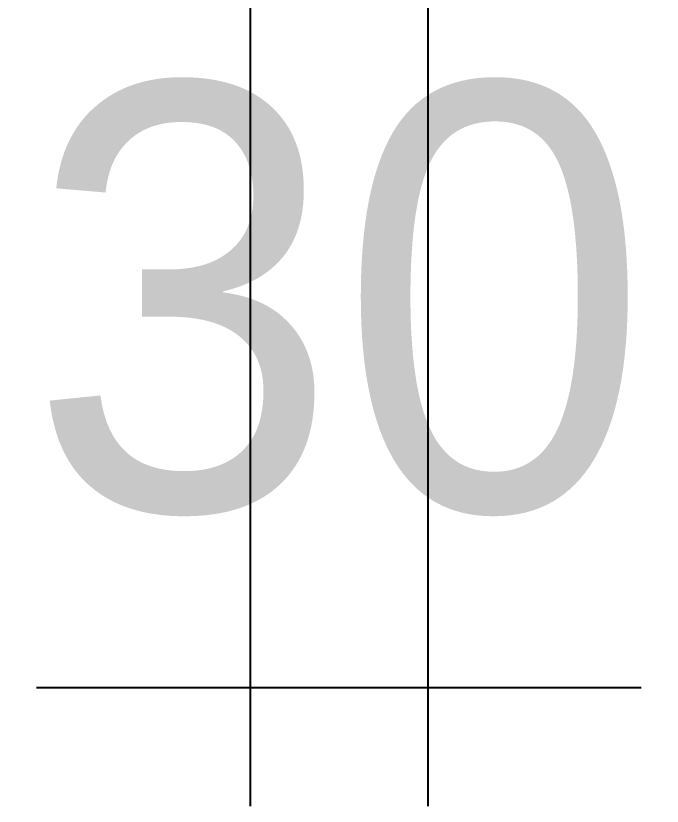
# Model space of a CAD drawing. Header units: millimetres. Extents: x 346859 to 753976, y -86090 to 5333.
# Drawn here: x 402098.7 to 402207.7, y -20395.4 to -20262 of the extents above; entities that cross this region are included whole.
import ezdxf

# ---------------------------------------------------------------- set-up
doc = ezdxf.new("R2010")
doc.units = ezdxf.units.MM
doc.header["$LTSCALE"] = 60
doc.layers.add('07-DIM WAL', color=5, linetype='Continuous')
doc.styles.add('YOURNAME', font='HY울릉도M.TTF')
doc.dimstyles.new('40', dxfattribs={"dimscale": 40, "dimtxt": 1.8, "dimasz": 0.9, "dimexe": 0.5, "dimexo": 1, "dimgap": 0.7, "dimtad": 1, "dimdec": 0, "dimzin": 0, "dimdsep": 46, "dimtxsty": 'YOURNAME', "dimblk": 'NONE', "dimcen": 0, "dimclrd": 1, "dimclre": 1, "dimclrt": 7, "dimadec": 0, "dimazin": 0, "dimtfac": 1, "dimtdec": 0, "dimtix": 1, "dimtmove": 2, "dimatfit": 3, "dimldrblk": 'NONE', "dimfxl": 1, "dimtolj": 1, "dimtzin": 0, "dimarcsym": 0})

# ---------------------------------------------------------------- blocks, each defined once
blk = doc.blocks.new('*D225')
at = {"layer": '07-DIM WAL', "color": 1, "lineweight": -2, "transparency": 16777216}
for p, q in [((402138.21, -20124.44), (402138.21, -20395.43)), ((402168.21, -20124.44), (402168.21, -20395.43)), ((402204.21, -20375.43), (402102.21, -20375.43))]:
    blk.add_line(p, q, dxfattribs=at)
at = {"layer": 'Defpoints', "color": 0, "transparency": 16777216}
for p in [(402138.21, -20084.44), (402168.21, -20084.44), (402138.21, -20375.43)]:
    blk.add_point(p, dxfattribs=at)
at = {"layer": '07-DIM WAL', "color": 7, "transparency": 16777216, "insert": (402153.21, -20309.99), "char_height": 72, "attachment_point": 5, "style": 'YOURNAME'}
blk.add_mtext('\\A1;30', dxfattribs=at)
blk = doc.blocks.new('_None')

msp = doc.modelspace()

# ---------------------------------------------------------------- dimensions: what is measured, and where the dimension line sits
at = {"layer": '07-DIM WAL'}
dim = msp.add_linear_dim(base=(402138.21, -20375.43), p1=(402168.21, -20084.44), p2=(402138.21, -20084.44), dimstyle='40', dxfattribs=at)
dim.commit()
dim.dimension.update_dxf_attribs({"geometry": '*D225', "text_midpoint": (402153.21, -20309.99)})

doc.saveas('drawing.dxf')
